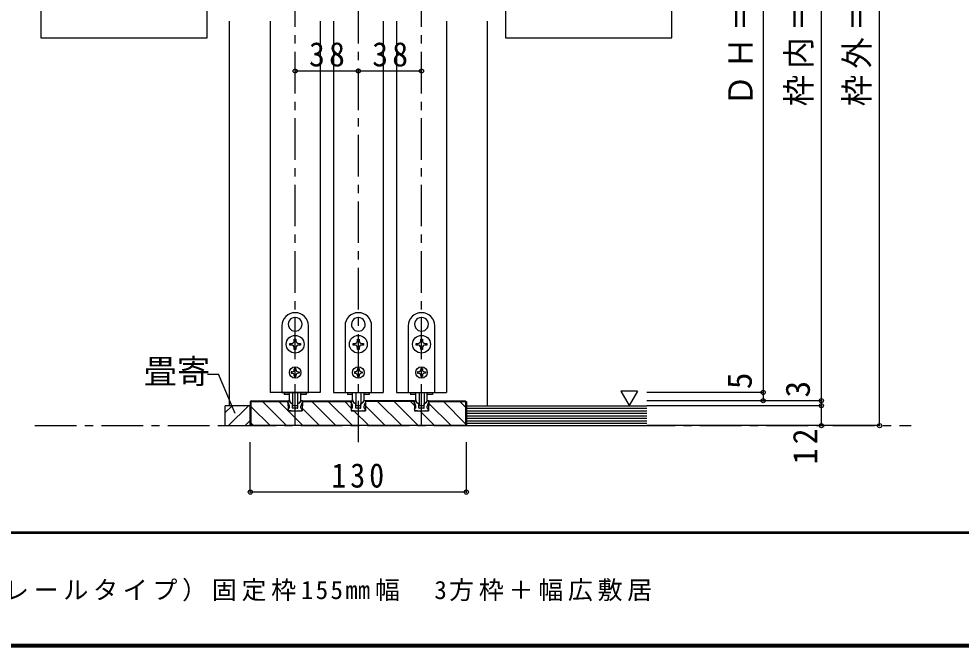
# Model space of a CAD drawing. Units: millimetres at full size, sheet at 1:5. Extents: x -973 to 977, y -701 to 696.
# Drawn here: x -570 to -3, y -701 to -323 of the extents above; entities that cross this region are included whole.
import ezdxf
from ezdxf.enums import TextEntityAlignment as Align

# ---------------------------------------------------------------- set-up
doc = ezdxf.new("R2010")
doc.units = ezdxf.units.MM
doc.header["$LTSCALE"] = 5
doc.header["$PDMODE"] = 32
doc.header["$PDSIZE"] = 2.5
doc.linetypes.add('CHAIN1', pattern=[8, 5, -1, 1, -1])
doc.linetypes.add('DASHED1', pattern=[1.8, 1.2, -0.6])
for name, color, linetype in [('0-1_通り芯', 4, 'CHAIN1'), ('0-3_仕上げ', 2, 'Continuous'), ('0-4_枠', 3, 'Continuous'), ('0-6_扉', 6, 'Continuous'), ('0-7_金物', 7, 'Continuous'), ('0-A_文字', 7, 'Continuous'), ('0-B_寸法', 7, 'Continuous'), ('0-C_ハッチ', 4, 'DASHED1'), ('F-1_枠', 6, 'Continuous'), ('F-A_文字', 7, 'Continuous')]:
    doc.layers.add(name, color=color, linetype=linetype)
doc.styles.add('ＭＳ ゴシック', font='')
doc.styles.get('ＭＳ ゴシック').set_extended_font_data('MS Gothic')

msp = doc.modelspace()

# ---------------------------------------------------------------- linework, layer by layer
at = {"layer": '0-1_通り芯'}
for p, q in [((-365.847, -577.5), (-365.847, -2.5)), ((-403.847, -567.5), (-403.847, -74.5)), ((-327.847, -567.5), (-327.847, -74.5)), ((-560.347, -567.5), (-33.347, -567.5))]:
    msp.add_line(p, q, dxfattribs=at)
at = {"layer": '0-3_仕上げ'}
for p, q in [((-445.847, -567.5), (-445.847, -555.5)), ((-430.847, -555.5), (-445.847, -555.5)), ((-430.847, -567.5), (-430.847, -555.5)), ((-300.847, -567.5), (-300.847, -555.5)), ((-300.847, -555.5), (-192.347, -555.5)), ((-445.847, -567.5), (-430.847, -567.5)), ((-300.847, -567.5), (-192.347, -567.5))]:
    msp.add_line(p, q, dxfattribs=at)
at = {"layer": '0-3_仕上げ', "color": 7}
for p, q in [((-300.847, -557), (-192.347, -557)), ((-300.847, -558.5), (-192.347, -558.5)), ((-300.847, -560), (-192.347, -560)), ((-300.847, -561.5), (-192.347, -561.5)), ((-300.847, -563), (-192.347, -563)), ((-300.847, -564.5), (-192.347, -564.5)), ((-300.847, -566), (-192.347, -566))]:
    msp.add_line(p, q, dxfattribs=at)
at = {"layer": '0-4_枠', "color": 4}
for p, q in [((-443.347, -555.5), (-443.347, -324)), ((-288.347, -324), (-288.347, -555.5))]:
    msp.add_line(p, q, dxfattribs=at)
at = {"layer": '0-4_枠'}
for p, q in [((-430.14, -552.5), (-430.847, -553.207)), ((-430.847, -553.207), (-430.847, -567.5)), ((-430.347, -553), (-408.247, -553)), ((-430.347, -567.5), (-430.347, -553)), ((-430.14, -552.5), (-408.247, -552.5)), ((-408.247, -552.5), (-408.247, -555.5)), ((-399.447, -552.5), (-370.247, -552.5)), ((-399.447, -553), (-370.247, -553)), ((-370.247, -552.5), (-370.247, -555.5)), ((-332.247, -552.5), (-361.447, -552.5)), ((-332.247, -553), (-361.447, -553)), ((-332.247, -552.5), (-332.247, -555.5)), ((-323.447, -552.5), (-301.554, -552.5)), ((-323.447, -553), (-301.347, -553)), ((-301.554, -552.5), (-300.847, -553.207)), ((-301.347, -553), (-301.347, -567.5)), ((-300.847, -553.207), (-300.847, -567.5)), ((-408.147, -555.5), (-408.247, -555.5)), ((-408.147, -555.5), (-408.147, -558.5)), ((-408.147, -558.5), (-399.547, -558.5)), ((-370.147, -555.5), (-370.247, -555.5)), ((-370.147, -555.5), (-370.147, -558.5)), ((-370.147, -558.5), (-361.547, -558.5)), ((-332.147, -555.5), (-332.247, -555.5)), ((-332.147, -555.5), (-332.147, -558.5)), ((-332.147, -558.5), (-323.547, -558.5)), ((-300.847, -567.5), (-430.847, -567.5))]:
    msp.add_line(p, q, dxfattribs=at)
for points in [[(-399.447, -552.5), (-399.447, -555.5), (-399.547, -555.5), (-399.547, -558.5)], [(-361.447, -552.5), (-361.447, -555.5), (-361.547, -555.5), (-361.547, -558.5)], [(-323.447, -552.5), (-323.447, -555.5), (-323.547, -555.5), (-323.547, -558.5)]]:
    msp.add_lwpolyline(points, dxfattribs=at)
at = {"layer": '0-6_扉'}
for p, q in [((-418.847, -324), (-418.847, -547.5)), ((-388.847, -324), (-388.847, -547.5)), ((-380.847, -324), (-380.847, -547.5)), ((-350.847, -324), (-350.847, -547.5)), ((-342.847, -324), (-342.847, -547.5)), ((-312.847, -324), (-312.847, -547.5)), ((-388.847, -547.5), (-418.847, -547.5)), ((-380.847, -547.5), (-350.847, -547.5)), ((-342.847, -547.5), (-312.847, -547.5))]:
    msp.add_line(p, q, dxfattribs=at)
at = {"layer": '0-7_金物'}
for p, q in [((-403.946, -502.351), (-403.847, -502.45)), ((-403.748, -502.351), (-403.847, -502.45)), ((-365.946, -502.351), (-365.847, -502.45)), ((-365.748, -502.351), (-365.847, -502.45)), ((-327.946, -502.351), (-327.847, -502.45)), ((-327.748, -502.351), (-327.847, -502.45)), ((-411.847, -507.5), (-411.847, -547.5)), ((-407.489, -508.489), (-407.354, -508.525)), ((-407.391, -508.66), (-407.354, -508.525)), ((-400.205, -508.489), (-400.34, -508.525)), ((-400.303, -508.66), (-400.34, -508.525)), ((-395.847, -547.5), (-395.847, -507.5)), ((-373.847, -507.5), (-373.847, -547.5)), ((-369.489, -508.489), (-369.354, -508.525)), ((-369.391, -508.66), (-369.354, -508.525)), ((-362.205, -508.489), (-362.34, -508.525)), ((-362.303, -508.66), (-362.34, -508.525)), ((-357.847, -547.5), (-357.847, -507.5)), ((-335.847, -507.5), (-335.847, -547.5)), ((-331.489, -508.489), (-331.354, -508.525)), ((-331.391, -508.66), (-331.354, -508.525)), ((-324.205, -508.489), (-324.34, -508.525)), ((-324.303, -508.66), (-324.34, -508.525)), ((-319.847, -547.5), (-319.847, -507.5)), ((-404.347, -516.3), (-404.347, -515.35)), ((-404.347, -515.35), (-403.347, -515.35)), ((-403.347, -515.35), (-403.347, -516.3)), ((-366.347, -516.3), (-366.347, -515.35)), ((-366.347, -515.35), (-365.347, -515.35)), ((-365.347, -515.35), (-365.347, -516.3)), ((-328.347, -516.3), (-328.347, -515.35)), ((-328.347, -515.35), (-327.347, -515.35)), ((-327.347, -515.35), (-327.347, -516.3)), ((-406.997, -518), (-406.047, -518)), ((-406.997, -519), (-406.997, -518)), ((-406.047, -519), (-406.997, -519)), ((-404.347, -521.65), (-404.347, -520.7)), ((-401.647, -518), (-400.697, -518)), ((-400.697, -519), (-401.647, -519)), ((-400.697, -518), (-400.697, -519)), ((-368.997, -518), (-368.047, -518)), ((-368.997, -519), (-368.997, -518)), ((-368.047, -519), (-368.997, -519)), ((-366.347, -521.65), (-366.347, -520.7)), ((-363.647, -518), (-362.697, -518)), ((-362.697, -519), (-363.647, -519)), ((-362.697, -518), (-362.697, -519)), ((-330.997, -518), (-330.047, -518)), ((-330.997, -519), (-330.997, -518)), ((-330.047, -519), (-330.997, -519)), ((-328.347, -521.65), (-328.347, -520.7)), ((-325.647, -518), (-324.697, -518)), ((-324.697, -519), (-325.647, -519)), ((-324.697, -518), (-324.697, -519)), ((-405.647, -535), (-406.247, -535)), ((-404.347, -533.1), (-404.347, -533.7)), ((-403.347, -533.1), (-404.347, -533.1)), ((-404.347, -537.3), (-404.347, -537.9)), ((-404.347, -537.9), (-403.347, -537.9)), ((-403.347, -533.1), (-403.347, -533.7)), ((-403.347, -537.3), (-403.347, -537.9)), ((-402.047, -535), (-401.447, -535)), ((-401.447, -536), (-402.047, -536)), ((-401.447, -535), (-401.447, -536)), ((-367.647, -535), (-368.247, -535)), ((-366.347, -533.1), (-366.347, -533.7)), ((-365.347, -533.1), (-366.347, -533.1)), ((-366.347, -537.3), (-366.347, -537.9)), ((-366.347, -537.9), (-365.347, -537.9)), ((-365.347, -533.1), (-365.347, -533.7)), ((-365.347, -537.3), (-365.347, -537.9)), ((-364.047, -535), (-363.447, -535)), ((-363.447, -536), (-364.047, -536)), ((-363.447, -535), (-363.447, -536)), ((-329.647, -535), (-330.247, -535)), ((-328.347, -533.1), (-328.347, -533.7)), ((-327.347, -533.1), (-328.347, -533.1)), ((-328.347, -537.3), (-328.347, -537.9)), ((-328.347, -537.9), (-327.347, -537.9)), ((-327.347, -533.1), (-327.347, -533.7)), ((-327.347, -537.3), (-327.347, -537.9)), ((-326.047, -535), (-325.447, -535)), ((-325.447, -536), (-326.047, -536)), ((-325.447, -535), (-325.447, -536)), ((-411.847, -547.5), (-395.847, -547.5)), ((-410.447, -547.5), (-410.447, -548.7)), ((-407.315, -548.7), (-410.447, -548.7)), ((-407.347, -551.921), (-407.347, -547.5)), ((-405.347, -547.5), (-405.347, -555.121)), ((-402.347, -547.5), (-402.347, -555.121)), ((-397.247, -548.7), (-400.379, -548.7)), ((-400.347, -551.921), (-400.347, -547.5)), ((-397.247, -547.5), (-397.247, -548.7)), ((-373.847, -547.5), (-357.847, -547.5)), ((-372.447, -547.5), (-372.447, -548.7)), ((-369.315, -548.7), (-372.447, -548.7)), ((-369.347, -551.921), (-369.347, -547.5)), ((-367.347, -547.5), (-367.347, -555.121)), ((-364.347, -547.5), (-364.347, -555.121)), ((-359.247, -548.7), (-362.379, -548.7)), ((-362.347, -551.921), (-362.347, -547.5)), ((-359.247, -547.5), (-359.247, -548.7)), ((-335.847, -547.5), (-319.847, -547.5)), ((-334.447, -547.5), (-334.447, -548.7)), ((-331.315, -548.7), (-334.447, -548.7)), ((-331.347, -551.921), (-331.347, -547.5)), ((-329.347, -547.5), (-329.347, -555.121)), ((-326.347, -547.5), (-326.347, -555.121)), ((-321.247, -548.7), (-324.379, -548.7)), ((-324.347, -551.921), (-324.347, -547.5)), ((-321.247, -547.5), (-321.247, -548.7)), ((-406.185, -553.912), (-407.45, -552.647)), ((-405.973, -554), (-405.647, -554)), ((-405.447, -556.7), (-405.447, -554.2)), ((-405.047, -555.421), (-402.647, -555.421)), ((-402.247, -556.7), (-402.247, -554.2)), ((-401.721, -554), (-402.047, -554)), ((-401.509, -553.912), (-400.243, -552.647)), ((-399.347, -552.5), (-399.89, -552.5)), ((-399.347, -553.5), (-399.347, -552.5)), ((-368.185, -553.912), (-369.45, -552.647)), ((-367.973, -554), (-367.647, -554)), ((-367.447, -556.7), (-367.447, -554.2)), ((-367.047, -555.421), (-364.647, -555.421)), ((-364.247, -556.7), (-364.247, -554.2)), ((-363.721, -554), (-364.047, -554)), ((-363.509, -553.912), (-362.243, -552.647)), ((-361.347, -552.5), (-361.89, -552.5)), ((-361.347, -553.5), (-361.347, -552.5)), ((-330.185, -553.912), (-331.45, -552.647)), ((-329.973, -554), (-329.647, -554)), ((-329.447, -556.7), (-329.447, -554.2)), ((-329.047, -555.421), (-326.647, -555.421)), ((-326.247, -556.7), (-326.247, -554.2)), ((-325.721, -554), (-326.047, -554)), ((-325.509, -553.912), (-324.243, -552.647)), ((-323.347, -552.5), (-323.89, -552.5)), ((-323.347, -553.5), (-323.347, -552.5)), ((-407.647, -558.5), (-408.133, -557.274)), ((-407.347, -557), (-407.947, -557)), ((-406.547, -558.5), (-407.647, -558.5)), ((-407.347, -557), (-407.347, -555.736)), ((-406.547, -558.5), (-406.347, -558.3)), ((-406.347, -558.3), (-406.147, -558.5)), ((-406.147, -558.5), (-401.547, -558.5)), ((-404.147, -557), (-405.147, -557)), ((-403.847, -557.3), (-404.147, -557)), ((-401.347, -558.3), (-401.547, -558.5)), ((-401.147, -558.5), (-401.347, -558.3)), ((-401.147, -558.5), (-400.047, -558.5)), ((-400.347, -557), (-400.347, -555.736)), ((-400.347, -557), (-399.747, -557)), ((-400.047, -558.5), (-399.561, -557.274)), ((-369.647, -558.5), (-370.133, -557.274)), ((-369.347, -557), (-369.947, -557)), ((-368.547, -558.5), (-369.647, -558.5)), ((-369.347, -557), (-369.347, -555.736)), ((-368.547, -558.5), (-368.347, -558.3)), ((-368.347, -558.3), (-368.147, -558.5)), ((-368.147, -558.5), (-363.547, -558.5)), ((-366.147, -557), (-367.147, -557)), ((-365.847, -557.3), (-366.147, -557)), ((-363.347, -558.3), (-363.547, -558.5)), ((-363.147, -558.5), (-363.347, -558.3)), ((-363.147, -558.5), (-362.047, -558.5)), ((-362.347, -557), (-362.347, -555.736)), ((-362.347, -557), (-361.747, -557)), ((-362.047, -558.5), (-361.561, -557.274)), ((-331.647, -558.5), (-332.133, -557.274)), ((-331.347, -557), (-331.947, -557)), ((-330.547, -558.5), (-331.647, -558.5)), ((-331.347, -557), (-331.347, -555.736)), ((-330.547, -558.5), (-330.347, -558.3)), ((-330.347, -558.3), (-330.147, -558.5)), ((-330.147, -558.5), (-325.547, -558.5)), ((-328.147, -557), (-329.147, -557)), ((-327.847, -557.3), (-328.147, -557)), ((-325.347, -558.3), (-325.547, -558.5)), ((-325.147, -558.5), (-325.347, -558.3)), ((-325.147, -558.5), (-324.047, -558.5)), ((-324.347, -557), (-324.347, -555.736)), ((-324.347, -557), (-323.747, -557)), ((-324.047, -558.5), (-323.561, -557.274))]:
    msp.add_line(p, q, dxfattribs=at)
for points in [[(-403.347, -520.7), (-403.347, -521.65), (-404.347, -521.65)], [(-365.347, -520.7), (-365.347, -521.65), (-366.347, -521.65)], [(-327.347, -520.7), (-327.347, -521.65), (-328.347, -521.65)], [(-406.247, -535), (-406.247, -536), (-405.647, -536)], [(-368.247, -535), (-368.247, -536), (-367.647, -536)], [(-330.247, -535), (-330.247, -536), (-329.647, -536)], [(-408.347, -553.5), (-408.347, -552.5), (-407.804, -552.5)], [(-370.347, -553.5), (-370.347, -552.5), (-369.804, -552.5)], [(-332.347, -553.5), (-332.347, -552.5), (-331.804, -552.5)], [(-402.547, -557), (-403.547, -557), (-403.847, -557.3)], [(-364.547, -557), (-365.547, -557), (-365.847, -557.3)], [(-326.547, -557), (-327.547, -557), (-327.847, -557.3)]]:
    msp.add_lwpolyline(points, dxfattribs=at)
for centre, radius in [((-403.847, -518.5), 5.35), ((-365.847, -518.5), 5.35), ((-327.847, -518.5), 5.35), ((-403.847, -535.5), 3.5), ((-365.847, -535.5), 3.5), ((-327.847, -535.5), 3.5)]:
    msp.add_circle(centre, radius, dxfattribs=at)
for centre, radius, start, end in [((-403.847, -507.5), 8, 0, 180), ((-403.847, -506.5), 4.15, 91.3645, 208.6355), ((-403.847, -506.5), 4.15, 331.3645, 88.6355), ((-365.847, -507.5), 8, 0, 180), ((-365.847, -506.5), 4.15, 91.3645, 208.6355), ((-365.847, -506.5), 4.15, 331.3645, 88.6355), ((-327.847, -507.5), 8, 0, 180), ((-327.847, -506.5), 4.15, 91.3645, 208.6355), ((-327.847, -506.5), 4.15, 331.3645, 88.6355), ((-403.847, -506.5), 4.15, 211.3645, 328.6355), ((-365.847, -506.5), 4.15, 211.3645, 328.6355), ((-327.847, -506.5), 4.15, 211.3645, 328.6355), ((-406.047, -516.3), 1.7, 270, 0), ((-406.047, -520.7), 1.7, 0, 90), ((-401.647, -516.3), 1.7, 180, 270), ((-401.647, -520.7), 1.7, 90, 180), ((-368.047, -516.3), 1.7, 270, 0), ((-368.047, -520.7), 1.7, 0, 90), ((-363.647, -516.3), 1.7, 180, 270), ((-363.647, -520.7), 1.7, 90, 180), ((-330.047, -516.3), 1.7, 270, 0), ((-330.047, -520.7), 1.7, 0, 90), ((-325.647, -516.3), 1.7, 180, 270), ((-325.647, -520.7), 1.7, 90, 180), ((-405.647, -533.7), 1.3, 270, 0), ((-405.647, -537.3), 1.3, 0, 90), ((-402.047, -533.7), 1.3, 180, 270), ((-402.047, -537.3), 1.3, 90, 180), ((-367.647, -533.7), 1.3, 270, 0), ((-367.647, -537.3), 1.3, 0, 90), ((-364.047, -533.7), 1.3, 180, 270), ((-364.047, -537.3), 1.3, 90, 180), ((-329.647, -533.7), 1.3, 270, 0), ((-329.647, -537.3), 1.3, 0, 90), ((-326.047, -533.7), 1.3, 180, 270), ((-326.047, -537.3), 1.3, 90, 180), ((-410.347, -555.736), 3, 0, 48.19), ((-407.804, -553), 0.5, 45, 90), ((-405.347, -551.921), 2, 180, 264.78409), ((-405.973, -553.7), 0.3, 225, 270), ((-405.647, -554.2), 0.2, 360, 90), ((-405.547, -554.112), 0.2, 0, 84.78409), ((-405.047, -555.121), 0.3, 180, 270), ((-402.647, -555.121), 0.3, 270, 0), ((-402.147, -554.112), 0.2, 95.21591, 180), ((-402.047, -554.2), 0.2, 90, 180), ((-402.347, -551.921), 2, 275.21591, 0), ((-401.721, -553.7), 0.3, 270, 315), ((-397.347, -555.736), 3, 131.81, 180), ((-399.89, -553), 0.5, 90, 135), ((-372.347, -555.736), 3, 0, 48.19), ((-369.804, -553), 0.5, 45, 90), ((-367.347, -551.921), 2, 180, 264.78409), ((-367.973, -553.7), 0.3, 225, 270), ((-367.647, -554.2), 0.2, 360, 90), ((-367.547, -554.112), 0.2, 0, 84.78409), ((-367.047, -555.121), 0.3, 180, 270), ((-364.647, -555.121), 0.3, 270, 0), ((-364.147, -554.112), 0.2, 95.21591, 180), ((-364.047, -554.2), 0.2, 90, 180), ((-364.347, -551.921), 2, 275.21591, 0), ((-363.721, -553.7), 0.3, 270, 315), ((-359.347, -555.736), 3, 131.81, 180), ((-361.89, -553), 0.5, 90, 135), ((-334.347, -555.736), 3, 0, 48.19), ((-331.804, -553), 0.5, 45, 90), ((-329.347, -551.921), 2, 180, 264.78409), ((-329.973, -553.7), 0.3, 225, 270), ((-329.647, -554.2), 0.2, 360, 90), ((-329.547, -554.112), 0.2, 0, 84.78409), ((-329.047, -555.121), 0.3, 180, 270), ((-326.647, -555.121), 0.3, 270, 0), ((-326.147, -554.112), 0.2, 95.21591, 180), ((-326.047, -554.2), 0.2, 90, 180), ((-326.347, -551.921), 2, 275.21591, 0), ((-325.721, -553.7), 0.3, 270, 315), ((-321.347, -555.736), 3, 131.81, 180), ((-323.89, -553), 0.5, 90, 135), ((-407.947, -557.2), 0.2, 90, 201.616), ((-405.147, -556.7), 0.3, 180, 270), ((-402.547, -556.7), 0.3, 270, 360), ((-399.747, -557.2), 0.2, 338.384, 90), ((-369.947, -557.2), 0.2, 90, 201.616), ((-367.147, -556.7), 0.3, 180, 270), ((-364.547, -556.7), 0.3, 270, 360), ((-361.747, -557.2), 0.2, 338.384, 90), ((-331.947, -557.2), 0.2, 90, 201.616), ((-329.147, -556.7), 0.3, 180, 270), ((-326.547, -556.7), 0.3, 270, 360), ((-323.747, -557.2), 0.2, 338.384, 90)]:
    msp.add_arc(centre, radius, start, end, dxfattribs=at)
at = {"layer": '0-A_文字'}
for p, q in [((-556.758, -294), (-556.758, -334)), ((-456.758, -334), (-456.758, -294)), ((-277.303, -294), (-277.303, -334)), ((-177.303, -334), (-177.303, -294)), ((-556.758, -334), (-456.758, -334)), ((-277.303, -334), (-177.303, -334)), ((-456.527, -536.518), (-449.933, -536.518)), ((-439.97, -560.24), (-449.933, -536.518)), ((-197.911, -546.686), (-202.911, -555.347))]:
    msp.add_line(p, q, dxfattribs=at)
msp.add_lwpolyline([(-197.911, -546.686), (-207.911, -546.686), (-202.911, -555.347)], dxfattribs=at)
at = {"layer": '0-B_寸法', "color": 4}
for p, q in [((-52.347, -567.5), (-52.347, -60.5)), ((-87.347, -567.5), (-87.347, -90.5)), ((-122.347, -104.5), (-122.347, -547.5)), ((-403.847, -354), (-365.847, -354)), ((-365.847, -354), (-327.847, -354)), ((-122.347, -547.5), (-192.347, -547.5)), ((-122.347, -547.5), (-122.347, -552.5)), ((-87.347, -552.5), (-192.347, -552.5)), ((-87.347, -555.5), (-192.347, -555.5)), ((-52.347, -567.5), (-192.347, -567.5)), ((-430.847, -607.5), (-430.847, -577.5)), ((-300.847, -607.5), (-300.847, -577.5)), ((-300.847, -607.5), (-430.847, -607.5))]:
    msp.add_line(p, q, dxfattribs=at)
at = {"layer": '0-B_寸法'}
for p in [(-403.847, -354), (-365.847, -354), (-327.847, -354), (-122.347, -547.5), (-122.347, -552.5), (-87.347, -552.5), (-87.347, -555.5), (-87.347, -567.5), (-52.347, -567.5), (-430.847, -607.5), (-300.847, -607.5)]:
    msp.add_point(p, dxfattribs=at)
at = {"layer": '0-C_ハッチ', "linetype": 'Continuous'}
for p, q in [((-423.542, -553), (-409.042, -567.5)), ((-413.642, -553), (-399.142, -567.5)), ((-393.843, -553), (-379.343, -567.5)), ((-383.944, -553), (-369.444, -567.5)), ((-374.044, -553), (-370.147, -556.897)), ((-354.245, -553), (-339.745, -567.5)), ((-344.346, -553), (-329.846, -567.5)), ((-334.446, -553), (-332.247, -555.199)), ((-323.447, -554.1), (-310.047, -567.5)), ((-314.647, -553), (-301.347, -566.3)), ((-304.748, -553), (-301.347, -556.401)), ((-445.847, -559.584), (-441.764, -555.5)), ((-443.864, -567.5), (-431.864, -555.5)), ((-430.347, -556.094), (-418.941, -567.5)), ((-399.515, -557.228), (-389.243, -567.5)), ((-368.544, -558.5), (-359.544, -567.5)), ((-361.547, -555.598), (-349.645, -567.5)), ((-328.946, -558.5), (-319.946, -567.5)), ((-433.965, -567.5), (-430.847, -564.383)), ((-430.347, -565.994), (-428.841, -567.5))]:
    msp.add_line(p, q, dxfattribs=at)
at = {"layer": 'F-1_枠'}
for p, q in [((976.653, -631.667), (-973.347, -631.667)), ((976.653, -632.5), (-973.347, -632.5)), ((976.653, -699.167), (-973.347, -699.167)), ((976.653, -700), (-973.347, -700)), ((976.653, -700.833), (-973.347, -700.833))]:
    msp.add_line(p, q, dxfattribs=at)

# ---------------------------------------------------------------- texts
at = {"layer": '0-A_文字', "style": 'ＭＳ ゴシック'}
msp.add_text('畳寄', height=14.66, dxfattribs=at).set_placement((-494.933, -546.518), align=Align.BOTTOM_LEFT)
at = {"layer": '0-B_寸法', "style": 'ＭＳ ゴシック'}
for s, p in [('5', (-124.847, -545.5)), ('3', (-89.847, -550.5))]:
    msp.add_text(s, height=14.66, rotation=90, dxfattribs=at).set_placement(p, align=Align.BOTTOM_LEFT)
at = {"layer": '0-B_寸法', "char_height": 14.66, "attachment_point": 7, "rotation": 90, "style": 'ＭＳ ゴシック'}
for s, insert in [('\\T1.19;\\W0.95;ＤＨ＝1,983', (-124.847, -375.25)), ('\\T1.19;\\W0.95;枠内＝2,002', (-89.847, -375.25)), ('\\T1.19;\\W0.95;枠外＝2,047', (-54.847, -375.25)), ('\\T1.27;\\W0.95;12', (-89.847, -590.75))]:
    msp.add_mtext(s, dxfattribs=dict(at, insert=insert))
at = {"layer": '0-B_寸法', "char_height": 14.66, "attachment_point": 7, "style": 'ＭＳ ゴシック'}
for s, insert in [('\\T1.27;\\W0.95;38', (-395.472, -351.5)), ('\\T1.27;\\W0.95;38', (-357.472, -351.5)), ('\\T1.27;\\W0.9;130', (-382.097, -605))]:
    msp.add_mtext(s, dxfattribs=dict(at, insert=insert))
at = {"layer": 'F-A_文字', "insert": (-846.68, -673.333), "char_height": 11, "attachment_point": 7, "style": 'ＭＳ ゴシック'}
msp.add_mtext('\\T1.19;ドレタス\u3000H20\\~３枚引き違い戸（レールタイプ）固定枠155㎜幅\u30003方枠＋幅広敷居', dxfattribs=at)

doc.saveas('drawing.dxf')
